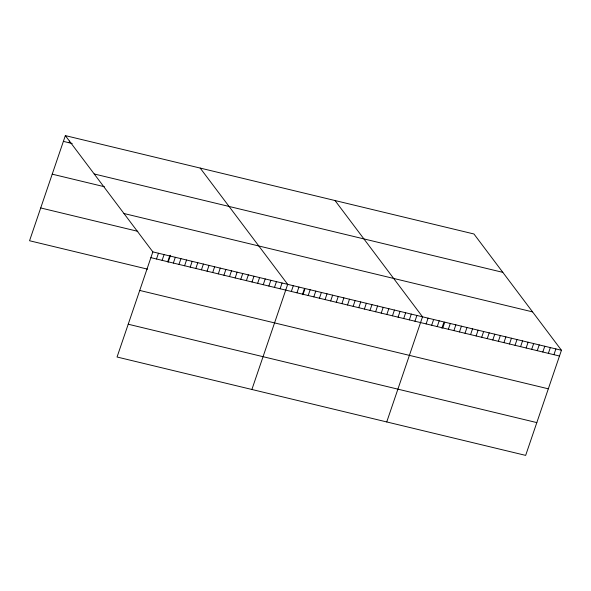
<?xml version="1.0" encoding="UTF-8"?>
<svg xmlns="http://www.w3.org/2000/svg" width="591" height="591" viewBox="0 0 591 591"><rect width="100%" height="100%" fill="white"/><g stroke="black" fill="none" stroke-linecap="round" stroke-linejoin="round"><path stroke-width="0.89" d="M65.342 135.612L152.847 251.884L117.055 357.016L525.658 455.388L561.45 350.256L473.945 233.984L65.342 135.612L29.55 240.744L147.536 269.149M68.999 142.726L69.553 141.079M156.497 258.998L158.462 253.236M162.119 260.35L164.084 254.588M167.733 261.71L169.698 255.94M168.11 262.278L170.504 255.253M173.355 263.061L175.32 257.292M178.97 264.413L180.935 258.644M184.591 265.765L186.557 259.996M190.206 267.117L192.171 261.348M195.828 268.469L197.793 262.7M201.442 269.821L203.407 264.059M207.064 271.173L209.029 265.411M212.686 272.525L214.644 266.763M218.301 273.877L220.266 268.115M223.923 275.236L225.88 269.466M229.537 276.588L231.502 270.818M235.159 277.94L237.117 272.17M240.773 279.292L242.738 273.522M246.395 280.644L248.353 274.874M252.01 281.996L253.975 276.226M257.632 283.348L259.589 277.585M263.246 284.699L265.211 278.937M268.868 286.051L270.826 280.289M274.483 287.403L276.448 281.641M280.104 288.755L282.062 282.993M251.892 389.476L287.684 284.345L200.179 168.073M291.341 291.466L293.306 285.697M296.955 292.818L298.92 287.049M302.577 294.17L304.542 288.401M302.954 294.739L304.808 289.272M308.192 295.522L310.157 289.753M313.814 296.874L315.779 291.112M319.428 298.226L321.393 292.464M325.05 299.578L327.015 293.816M330.665 300.93L332.63 295.168M336.286 302.282L338.251 296.519M341.901 303.641L343.866 297.871M347.523 304.993L349.488 299.223M353.145 306.345L355.102 300.575M358.759 307.697L360.724 301.927M364.381 309.049L366.339 303.279M369.996 310.401L371.961 304.638M375.617 311.752L377.575 305.99M381.232 313.104L383.197 307.342M386.854 314.456L388.812 308.694M392.468 315.808L394.433 310.046M398.09 317.168L400.048 311.398M403.705 318.519L405.67 312.75M409.327 319.871L411.284 314.102M414.941 321.223L416.906 315.454M386.736 421.944L422.521 316.806L335.023 200.534M426.118 323.912L428.083 318.15M431.674 325.249L433.639 319.487M437.229 326.587L439.194 320.824M441.876 328.19L443.738 322.723M442.792 327.924L444.75 322.161M448.347 329.261L450.312 323.499M453.903 330.605L455.868 324.836M459.458 331.943L461.423 326.173M465.021 333.28L466.979 327.51M470.576 334.617L472.534 328.847M476.132 335.954L478.097 330.184M481.687 337.291L483.652 331.529M487.243 338.628L489.208 332.866M492.805 339.965L494.763 334.203M498.361 341.303L500.326 335.54M503.916 342.64L505.881 336.877M509.472 343.984L511.437 338.215M515.034 345.321L516.992 339.552M520.59 346.658L522.547 340.889M526.145 347.996L528.11 342.226M531.701 349.333L533.666 343.563M537.256 350.67L539.221 344.908M542.819 352.007L544.776 346.245M548.374 353.344L550.339 347.582M553.93 354.681L555.895 348.919M63.377 141.375L72.205 143.502M94.22 173.983L502.823 272.355M52.215 174.168L104.385 186.726M123.97 213.514L532.572 311.885M40.713 207.951L137.829 231.332M152.847 251.884L561.45 350.256M150.882 257.646L559.485 356.026M139.72 290.44L548.322 388.812M128.217 324.223L536.82 422.602"/></g></svg>
